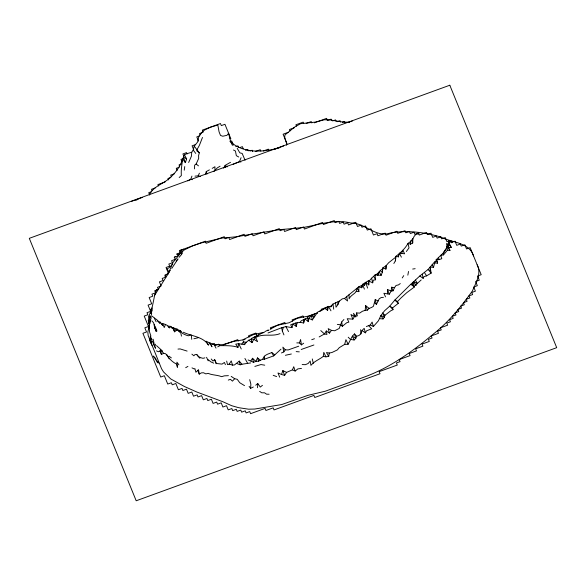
<?xml version="1.0" encoding="UTF-8"?>
<svg xmlns="http://www.w3.org/2000/svg" width="586" height="586" viewBox="0 0 586 586"><rect width="100%" height="100%" fill="white"/><g stroke="black" fill="none" stroke-linecap="round" stroke-linejoin="round"><path stroke-width="0.88" d="M148.888 322.49L149.555 331.932L150.829 335.822L150.038 340.591L151.554 338.891L150.133 336.137M268.029 332.951L281.69 327.713L285.902 326.607L291.953 327.64L290.707 324.761L295.425 323.091L300.032 322.337L301.329 320.74L307.518 317.817L312.338 319.934L317.641 312.133L328.512 306.353L330.965 306.815L332.921 304.068L339.375 301.094L342.253 298.867L344.48 298.457L358.822 286.752L361.679 287.763L362.514 284.364L365.723 282.342L368.762 284.891L369.158 281.009L371.619 278.211L375.018 274.937L381.186 275.295L382.336 272.256L382.878 267.802L385.91 269.099L385.925 265.883L388.665 262.733L395.565 257.291L396.07 256.228C400.634 252.669 405.226 248.545 408.039 243.366L410.566 241.542L412.669 238.817L412.69 243.036L410.464 244.128L408.039 243.366L409.006 247.893L406.354 251.511M286.605 145.225C287.118 141.607 283.595 138.479 285.023 134.846L294.97 126.818L300.611 123.69L315.305 122.086L324.519 119.764L330.482 120.005L343.403 122.152L349.498 122.152M177.104 329.75L177.111 329.061L172.892 327.677L174.584 331.815L176.349 330.453L177.111 329.061L179.792 332.013L180.261 330.526L177.104 329.75L179.792 332.013M300.032 322.337L303.651 322.989L303.716 319.773M410.566 241.542L410.464 244.128L411.042 240.465M194.479 168.9L194.64 165.164L196.142 163.992L198.691 158.432L198.595 155.539L199.321 152.814L194.208 146.156L197.592 142.054L198.844 136.384L202.397 131.799L204.741 129.946L210.601 127.155L217.831 125.023L219.061 131.828L220.504 135.432L222.761 136.23L226.921 135.337L228.584 133.293L230.584 141.446L232.43 145.394M161.502 324.197L162.542 325.252L162.622 323.509L165.457 324.476L167.376 325.457L169.413 327.838L170.922 326.395L173.024 328.783L171.647 327.852M148.588 315.817L148.807 321.882M253.328 387.002L250.632 388.357L250.852 384.116L249.717 379.677M257.525 387.742L257.759 383.53L255.723 385.229M150.683 313.459L151.005 308.976M393.851 263.488L395.352 260.895L395.565 257.291M194.208 146.156L193.197 150.06L191.703 152.265L191.461 156.074L188.663 162.476M337.331 324.388L340.686 324.827L342.341 326.292L346.824 322.659L348.86 322.132L347.212 318.725L352.882 319.143L350.933 314.448L354.42 316.579L355.892 316.777L356.625 312.909L359.65 313.122L362.346 311.291L365.166 310.36L365.627 305.658L369.18 308.39L371.583 307.452L373.421 306.317L375.216 299.629L378.124 300.962L379.23 298.743L381.23 297.534L383.442 297.322M229.397 138.025L229.536 136.692M434.607 263.026L437.603 263.129L436.152 259.737L436.746 259.613L434.607 263.026L433.515 267.37L430.117 267.04L431.179 273.098L426.593 275.867L424.059 276.563L423.143 278.313L419.766 276.013L409.804 285.228L394.861 300.061L389.705 306.178L384.562 310.77L380.893 315.517L378.395 320.828L373.392 326.505L370.264 324.981L366.331 326.549M179.14 257.305L181.426 254.588L181.924 250.032L183.689 249.182M400.282 283.58L398.443 284.913L396.063 285.441L394.488 287.697L391.609 287.213L391.184 291L389.338 294.179L383.911 293.278L385.515 296.897M385.91 269.099L386.32 265.531M150.206 318.088L150.419 316.374M302.171 364.565L305.423 364.675L308.17 363.466L310.184 361.057L310.932 365.349C314.272 361.196 319.209 359.592 323.289 356.42L323.794 352.376L325.911 356.837L328.717 356.42L329.317 353.036L331.976 352.494L337.368 349.908L339.25 347.681L344.663 344.385L348.113 344.26L352.347 336.181L354.479 333.91L356.647 336.254L355.812 338.276L354.142 339.983L350.45 339.426L348.231 337.228M335.573 302.823L336.005 307.211L337.822 304.698L338.239 301.387M151.488 314.96L151.334 311.708M184.231 170.189L184.751 166.571M379.391 318.645L383.046 318.938L384.423 317.136L384.951 315.268L390.694 310.836L393.038 309.657L392.613 307.84L398.304 303.343L397.535 301.497L401.022 297.915L406.699 292.729L414.456 286.935L412.734 285.038L413.152 282.196M395.352 260.895L396.07 256.228L398.334 256.895L399.454 253.211L404.626 253.789L402.868 250.207L401.483 253.694M398.334 256.895L398.744 254.375M330.965 306.815L331.258 305.16M303.651 322.989L305.02 318.96L308.331 321.663L308.976 318.154L311.364 315.583L314.33 314.235L313.781 317.165L311.364 315.583L312.338 319.934M407.834 275.164L408.523 271.457M364.389 289.14L362.514 284.364L364.499 285.441L364.953 283.17M217.714 346.853L219.955 345.645C225.976 345.711 232.29 345.403 237.989 347.33L238.722 343.674L244.604 344.663L246.281 342.283L248.742 340.21L251.299 339.089L253.863 339.316L257.598 341.682L255.672 337.521C263.37 333.038 272.036 337.031 280.049 333.602M415.43 280.064L417.32 283.441L415.943 285.309L412.734 285.038L413.467 281.632L417.32 283.441L421.202 279.925M324.556 308.265L327.625 310.316L328.512 306.353L330.965 310.829M364.499 285.441L365.723 282.342L368.323 280.833L372.703 282.826L373.311 280.174L375.611 279.764L375.018 274.937C378.38 274.109 379.428 270.476 382.372 269.033M291.953 327.64L293.073 324.153L296.252 326.38L297.161 322.644M156.484 289.601L154.77 295.044M344.663 344.385L345.923 339.66L348.113 344.26M160.337 322.227L159.956 323.64L157.685 320.989L160.337 322.227L162.542 325.252M283.932 334.906L282.335 331.024L283.287 327.479M205.525 173.991L206.272 171.595L209.4 169.867M301.438 344.868L299.483 342.898L300.574 339.506L301.438 344.868L303.658 343.206M356.2 291.462L357.292 288.151L358.866 291.63L356.2 291.462C354.266 294.362 350.494 295.395 349.11 298.86L349.014 294.787M356.647 336.254L358.976 335.492L360.888 333.866L362.002 330.541L364.177 328.336L365.43 332.848L366.543 330.834L371.678 328.79L368.506 325.538M184.48 154.909L182.707 158.989L185.344 162.644L186.626 158.879L184.48 154.909L186.04 153.942L191.703 152.265M279.698 377.201L277.984 372.967L281.478 374.476L282.855 370.616L286.598 372.388L292.414 369.861L295.154 371.048L297.813 368.909L301.497 368.389M343.901 319.517L341.711 321.956L339.199 328.46L334.665 330.768L331.442 330.358L328.197 328.643L329.5 333.104L331.442 330.358M149.943 321.362L151.129 318.257L150.888 315.583M446.62 247.329L448.422 243.542L448.664 247.673L449.975 250.361L447.374 250.303L443.551 254.888L440.701 255.313L441.785 258.712L439.104 259.62L436.152 259.737L443.243 253.035L445.77 249.043M187.776 180.876L190.67 179.316L191.944 176.086M165.457 324.476L164.234 327.567L162.622 323.509M233.177 164.285L239.425 161.648L241.088 157.685M156.433 350.86L158.33 351.747L160.015 350.977L160.432 349.996L163.736 353.307L165.655 353.768C169.046 358.061 171.361 361.584 176.613 364.118L177.404 367.327L176.899 362.148L178.913 364.851M292.414 369.861L293.74 366.711L295.154 371.048M445.865 249.416L446.678 247.482M337.822 304.698L339.375 301.094M202.485 137.446L199.401 145.335L196.947 149.73M449.074 241.747L448.539 242.919L448.664 247.673L451.279 247.365L448.539 242.919L451.279 247.365M387.5 293.842L387.434 289.484L391.184 291L393.052 290.839L394.488 287.697M412.69 239.462L414.082 236.444L415.87 234.356L419.078 233.755M195.013 176.144L198.171 175.851L199.408 173.178M280.972 349.197L273.64 355.892L264.462 359.189L262.748 359.24L260.404 360.244L257.488 357.9L255.84 361.408L253.496 362.316L248.083 359.943M362.338 286.386L361.679 287.763L361.423 285.646L363.327 284.327L362.514 284.364M374.747 302.75L376.424 304.39L378.124 300.962M149.313 194.97C152.858 186.949 162.073 184.275 168.482 179.162C174.892 173.756 180.063 167.025 182.707 158.989C181.931 164.527 180.876 169.801 181.345 175.536L179.184 177.529M148.624 328.665L149.562 326.9M262.748 359.24C263.832 354.838 268.22 354.054 271.772 352.567L274.805 354.874M223.603 168.197L225.134 165.377L230.525 162.307M194.882 368.543L195.914 372.249L198.515 369.634L199.233 374.132L201.357 372.864L203.547 372.769L205.833 373.883L208.147 373.377C212.491 375.274 217.296 374.894 221.603 376.666L224.372 375.846L228.415 375.67M248.742 340.21L251.995 342.634L253.863 339.316L255.672 337.521M352.882 319.143L354.42 316.579L353.556 313.32L355.892 316.777M167.889 273.274L170.328 270.293M329.5 333.104L326.307 330.973L324.461 333.954L319.172 336.935M226.665 361.086L227.493 364.624L229.192 364.14L231.243 360.903L232.532 365.115L234.488 364.939L239.256 361.093L241.908 364.236L250.683 362.932M370.264 324.981L372.132 322.08L373.392 326.505M250.859 360.866L252.537 358.273L255.84 361.408L258.668 361.144L260.404 360.244M181.426 254.588L182.576 252.837M402.238 277.932L403.739 275.632M171.771 268.417L178.034 258.88L176.166 260.887M445.778 249.482L443.91 252.324L445.199 250.398M281.478 374.476L284.635 375.377L286.598 372.388M183.293 332.225C191.725 336.349 203.034 336.503 208.404 344.993L209.795 342.978L214.183 344.685L216.029 348.128M281.463 352.962L283.822 351.908L285.287 349.813L288.144 349.952L298.706 346.209M241.813 344.033L243.38 341.814L246.281 342.283M213.89 171.464L217.362 167.838L220.072 166.212M435.09 261.305L428.117 269.472L419.766 276.013M172.738 263.971L169.171 267.67L167.069 268.893L169.156 272.212M174.218 257.562L175.192 256.463M167.296 273.918L164.776 276.211M244.53 385.647L239.755 382.724L237.242 379.318L234.693 378.71L232.43 381.134L230.466 379.318L228.276 380.08M365.166 310.36L367.371 310.126L369.18 308.39M225.405 364.69L224.409 362.463L222.05 364.104L216.498 363.51L214.652 359.65L212.967 361.079L211.224 358.998M170.277 326.922L170.922 326.395L168.05 326.109L169.413 327.838M185.689 367.693L187.923 366.382M262.455 385.324L260.287 387.068L257.759 383.53M270.38 329.098L277.588 325.252L289.213 322.732L297.351 318.264L308.712 316.022L316.931 313.027M319.619 311.591L324.263 308.815M385.925 265.883L382.878 267.802L382.336 272.256L380.211 270.564M267.729 330.738L269.055 329.918M212.205 168.372L214.93 166.724L214.952 170.057M256.91 336.005L258.426 335.199M260.221 334.064L251.218 338.562M265.033 331.559L267.956 330.057M216.498 363.51L216.073 363.73L214.652 359.65M258.492 335.133L256.412 336.144L258.389 335.258M160.015 350.977L161.399 354.435L163.736 353.307M253.54 337.624L256.148 336.408M135.835 200.273L137.996 199.335M361.423 285.646L358.822 286.752L358.866 291.63M190.494 334.958L188.348 335.807L186.267 335.192L182.649 333.522L180.261 330.526L181.477 336.13M313.906 344.986L301.197 349.49M202.463 132.473L199.562 133.527L200.126 134.919M199.687 135.879L196.786 136.934L198.486 141.094M195.709 144.5L192.083 145.819L193.776 149.987M183.147 158.638L180.979 159.429L181.821 161.516M230.276 141.482L231.726 140.955L233.426 145.116M181.221 164.124L179.045 164.915L179.609 166.307M179.169 167.266L176.269 168.321L177.119 170.401M235.719 146.676L237.894 145.885L238.465 147.269M240.194 147.438L242.37 146.647L243.219 148.727M294.568 127.638L289.499 129.484L290.063 130.876M306.17 123.412L311.247 121.566L311.811 122.957M174.342 173.808L170.716 175.126L171.28 176.511M288.166 132.363L283.097 134.209L287.052 143.929M314.272 122.855L326.592 118.372L327.442 120.452M170.841 177.47L167.94 178.525L168.504 179.917M245.519 150.28L247.695 149.489L248.259 150.88M328.167 120.189L331.068 119.134L331.632 120.518M165.164 181.931L157.912 184.568L158.476 185.96M249.988 151.042L252.163 150.25L252.727 151.642M332.643 120.95L335.544 119.896L336.108 121.287M155.136 187.974L151.51 189.293L152.074 190.677M255.188 151.547L260.265 149.694L260.829 151.085M337.111 121.712L340.012 120.657L340.583 122.049M151.635 191.637L148.734 192.691L149.584 194.779M263.29 150.99L268.359 149.137L268.93 150.529M342.312 122.21L344.487 121.419L345.051 122.811M131.454 201.379L134.355 200.324M135.08 200.06L142.332 197.416M273.559 149.635L279.361 147.526M280.086 147.262L283.712 145.943M348.963 122.188L352.589 120.863M212.117 344.216L214.293 343.418L214.857 344.81M215.135 345.506L218.761 344.187L219.332 345.572M223.237 344.949L237.74 339.668L238.304 341.059M321.113 309.313L327.64 306.932M242.934 340.166L245.109 339.375M260.338 333.83L263.239 332.775M307.46 316.674L314.711 314.03M315.436 313.766L317.612 312.975M311.73 339.704L314.455 338.737M198.185 337.748L193.878 338.767M236.81 363.525L240.165 364.814L241.908 364.236M264.608 332.145L253.357 334.657L242.509 339.946L233.77 341.382L222.57 344.715L212.835 344.619M285.411 355.284L291.359 353.995M254.844 366.418L260.931 364.558L264.733 365.181M279.441 147.76C263.202 152.419 242.926 153.693 229.939 141.248M204.917 357.841L202.983 358.31L201.137 357.819L198.537 356.713L196.64 354.413L194.764 354.728L193.885 355.797L191.886 354.149M179.873 250.361L181.924 250.032M412.669 269.047L415.144 268.696M177.983 349.08L180.166 348.926L187.11 351.087M296.787 342.891L299.483 342.898M269.113 394.224L266.601 394.195L264.55 392.796L261.796 392.81L259.671 391.397M296.186 351.615L299.3 351.864M151.723 313.232L150.858 313.129L152.17 310.624L152.199 307.914M323.289 356.42L325.911 356.837M329.317 353.036L326.461 352.567L328.717 356.42M176.467 254.112L179.345 254.668L179.287 252.984M190.67 179.316L192.362 179.675M239.425 161.648L240.912 162.007M198.171 175.851L200.463 176.481M229.192 364.14L232.532 365.115M448.217 244.172L446.495 243.593L447.14 246.633M273.208 375.304L276.614 376.593M412.734 285.038L410.815 284.283L414.456 286.935M213.7 363.144L210.975 361.921L208.111 359.636M192.003 367.876L194.296 368.99M233.484 150.016L235.447 151.02L236.326 155.664L238.722 157.004M451.784 241.425L451.828 242.736L449.081 241.271L449.806 245.095M397.535 301.497L394.861 300.061L398.304 303.343M392.613 307.84L389.705 306.178L393.038 309.657M186.626 158.879L183.447 157.004L185.344 162.644M447.374 250.303L446.92 246.538L448.664 247.673M231.199 376.388L234.693 378.71M362.002 330.541L365.43 332.848M227.251 166.871L225.134 165.377L225.764 167.596M168.973 356.149L171.361 357.892M196.566 150.661L199.321 152.814M152.023 316.074L154.25 317.846M176.349 330.453L172.892 327.677L174.584 331.815M196.142 163.992L198.471 165.875M344.48 298.457L347.571 301.006L346.597 296.282M153.451 356.5L155.861 358.522M162.622 351.131L156.696 345.791M320.776 330.585L324.461 333.954L326.915 334.46L326.307 330.973M384.951 315.268L382.614 312.939L384.423 317.136L380.893 315.517L383.046 318.938M159.363 363.488L156.008 359.899L153.371 356.01M151.862 320.864L153.459 322.608L154.44 325.076L154.829 328.871L154.052 324.622L155.722 327.794L156.088 331.39L155.502 329.164M285.287 349.813L282.877 347.117L283.822 351.908M158.557 321.743L156.718 319.59L154.316 318.052L156.132 321.809M431.179 273.098L428.117 269.472L430.593 270.527L430.527 268.754M196.64 354.413L199.899 358.288M180.261 330.526L180.957 331.39M446.92 246.538L449.975 250.361M249.094 386.394L250.632 388.357M193.197 150.06L195.768 153.437M151.708 343.125L149.694 340.305L152.016 345.447M237.989 347.33L235.74 344.15L238.722 343.674L241.271 348.992M413.467 281.632L415.943 285.309M424.484 272.6L426.593 275.867M208.404 344.993L205.906 341.133L209.795 342.978L211.971 346.787L210.169 343.081M151.554 338.891L151.95 339.543L151.371 343.857L150.807 340.957M381.186 275.295L379.179 271.882L377.809 275.361L377.706 273.552M237.213 148.346L239.821 152.829L242.186 153.451L245.065 160.249M166.732 354.479L169.222 358.888M373.795 276.541L375.611 279.764M244.919 358.449L247.658 363.291M271.772 352.567L273.64 355.892M179.565 251.152L180.678 253.218M155.136 344.158L155.898 345.594M432.138 264.74L433.515 267.37M285.902 326.607L288.524 331.617M155.957 359.621L157.546 362.822M155.759 328.841L156.887 331.141L154.909 326.937M399.454 253.211L401.395 257.188M354.142 339.983L352.347 336.181L355.812 338.276L354.479 333.91M153.547 343.872L155.539 348.245L154.777 346.494M206.55 357.284L208.147 360.815M152.47 341.316L154.528 346.018M243.38 341.814L244.604 344.663M473.547 255.935C469.261 242.223 451.63 242.648 440.833 237.059C424.608 232.239 407.08 229.99 390.283 233.038C375.311 237.96 365.305 222.819 350.86 222.995C334.621 218.944 318.806 224.782 302.991 227.515A103.026 59.97 -18.9 0 0 294.494 228.423L279.5 229.653L235.667 236.847L222.057 238.07L201.254 242.926L192.589 245.871L184.319 249.907L180.224 253.555L172.936 262.55L168.468 273.303L154.653 295.293L152.441 306.097L149.335 315.261L149.957 322.659L147.819 332.269L148.177 335.639L161.553 368.748L163.538 371.92L170.731 378.937L184.436 386.518L196.911 392.056L222.848 401.725L231.726 405.724L238.641 407.68L248.581 409.189L254.771 409.035L281.778 404.538L307.884 395.367L325.428 391.17L364.184 377.098C390.049 367.708 412.632 351.402 433.589 333.844C448.861 321.787 461.189 306.537 472.477 290.832C475.773 282.811 481.839 273.428 477.151 264.769M303.716 123.514L303.145 122.122L295.901 124.767L296.465 126.151M230.877 138.867L224.936 124.291L221.318 125.609L220.468 123.529L202.338 130.129L203.188 132.209M303.555 317.297L302.991 315.913L292.114 319.868L292.678 321.26M285.426 323.897L284.862 322.512L270.366 327.786L270.93 329.178M187.095 154.015L186.531 152.624L182.905 153.942L183.755 156.03M256.426 334.46L255.862 333.068L248.611 335.705L249.175 337.096M387.434 289.484L389.338 294.179M391.609 287.213L393.052 290.839M365.627 305.658L367.371 310.126M197.943 370.696L199.233 374.132M282.855 370.616L284.635 375.377M257.488 357.9L258.668 361.144M365.723 282.342L367.576 288.092M451.323 241.095L451.828 242.736M326.783 307.35L327.625 310.316M438.606 257.811L439.104 259.62M375.216 299.629L376.424 304.39M356.625 312.909L357.394 315.964M295.425 323.091L296.252 326.38M239.256 361.093L240.165 364.814M436.746 259.613L437.603 263.129M206.272 171.595L206.902 174.174M312.265 358.94L313.32 363.298M252.537 358.273L253.496 362.316M371.619 278.211L372.703 282.826M153.122 339.199L154.103 343.499M160.432 349.996L161.399 354.435M307.518 317.817L308.331 321.663M422.308 274.226L423.143 278.313M251.299 339.089L251.995 342.634M281.69 327.713L282.335 331.024M448.81 243.014L448.4 240.846L448.7 242.545M443.243 253.035L443.551 254.888M332.921 304.068L333.72 309.196M341.711 321.956L342.341 326.292M148.229 320.11L148.661 323.619M368.323 280.833L368.762 284.891M191.329 334.98L191.754 339.353M149.833 320.212L149.943 321.487M360.632 329.669L360.888 333.866M149.906 338.019L150.038 340.591M149.796 321.502L149.862 323.274M264.411 356.156L264.462 359.189M412.669 238.817L412.69 243.036M449.806 85.226L29.3 238.334L136.194 500.774L556.7 347.666L449.806 85.226M205.305 241.22L179.931 250.456L180.781 252.544L177.155 253.863L178.005 255.943L174.379 257.261L175.229 259.349L171.603 260.667L172.452 262.748L168.827 264.066L169.676 266.154L166.05 267.472L168.592 273.721L164.966 275.039L165.816 277.119L162.19 278.445L163.04 280.526L159.414 281.844L161.113 286.012L157.488 287.33L158.337 289.411L154.711 290.737L155.561 292.817L151.935 294.135L152.778 296.216L149.159 297.541L151.701 303.79L148.075 305.108L150.624 311.356L146.998 312.675L147.848 314.755L144.222 316.081L148.463 326.49L144.837 327.816L146.529 331.976L142.911 333.295L160.725 377.04L164.351 375.714L167.743 384.05L171.368 382.731L172.218 384.812L175.837 383.493L178.386 389.741L182.012 388.423L182.861 390.503L186.48 389.185L188.179 393.345L191.805 392.027L193.505 396.195L197.13 394.876L197.973 396.956L201.599 395.638L203.298 399.806L206.924 398.48L207.774 400.568L211.392 399.249L213.092 403.41L216.717 402.091L217.567 404.172L221.193 402.853L222.885 407.021L226.511 405.702L228.21 409.863L231.836 408.545L232.686 410.632L236.305 409.306L237.154 411.394L240.78 410.075L241.63 412.156L245.256 410.837L246.105 412.918L249.731 411.599L250.574 413.679L265.077 408.405L265.927 410.486L273.179 407.849L274.021 409.929L313.898 395.411L314.748 397.491L379.999 373.736L379.149 371.649L397.279 365.056L396.429 362.968L400.055 361.65L399.205 359.57L410.075 355.607L409.233 353.526L416.478 350.882L415.635 348.802L422.88 346.165L422.037 344.077L429.282 341.44L428.439 339.36L432.058 338.034L431.215 335.954L438.46 333.317L437.617 331.229L441.236 329.911L440.394 327.83L447.638 325.186L446.796 323.106L450.422 321.787L449.572 319.707L453.198 318.381L452.348 316.301L455.974 314.982L455.124 312.895L458.75 311.576L457.9 309.496L461.526 308.177L460.677 306.09L464.302 304.771L463.453 302.691L467.079 301.372L466.229 299.285L469.855 297.966L469.005 295.886L472.631 294.568L471.781 292.48L475.407 291.161L473.715 286.994L477.334 285.675L475.642 281.514L479.267 280.189L477.568 276.028L481.194 274.702L470.162 247.629L466.537 248.947L464.845 244.78L461.219 246.105L460.369 244.018L456.743 245.344L455.051 241.176L451.425 242.494L450.575 240.414L446.95 241.732L445.25 237.564L441.624 238.883L440.782 236.803L437.156 238.121L436.306 236.041L432.68 237.359L430.981 233.191L427.362 234.517L426.513 232.43L419.261 235.074L418.411 232.986L414.785 234.305L413.936 232.224L410.31 233.543L409.468 231.463L405.842 232.781L404.992 230.701L397.74 233.338L396.89 231.258L386.02 235.213L385.17 233.133L377.919 235.77L377.069 233.689L373.443 235.008L370.901 228.76L367.276 230.078L365.576 225.918L361.958 227.236L361.108 225.149L357.482 226.474L355.783 222.306L348.531 224.943L347.688 222.863L344.063 224.182L343.213 222.101L339.587 223.42L338.737 221.34L335.111 222.658L334.269 220.578L323.391 224.533L322.542 222.453L304.42 229.053L303.57 226.965L296.318 229.609L295.469 227.522L284.598 231.485L283.749 229.404L280.123 230.723L279.273 228.635L264.769 233.917L263.927 231.836L253.049 235.792L252.2 233.711L244.948 236.348L244.106 234.268L229.602 239.549L228.752 237.462L225.127 238.788L224.277 236.7L206.155 243.3L205.305 241.22"/></g></svg>
